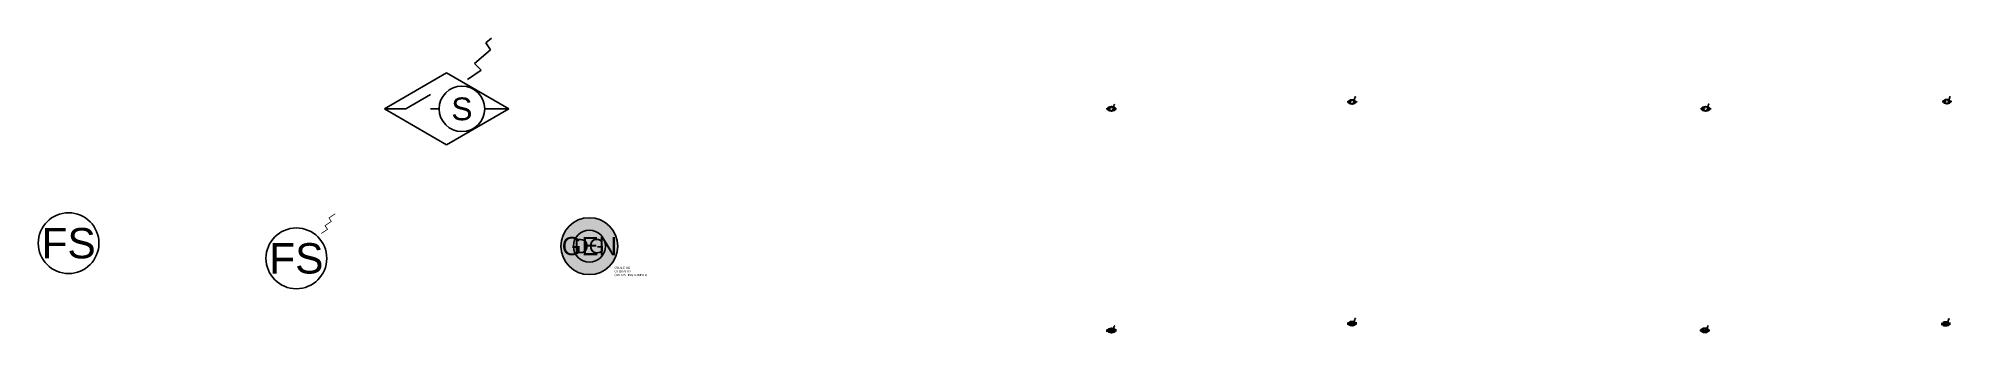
# Model space of a CAD drawing. Extents: x -14.5 to 35.9, y -2.3 to 5.5.
import ezdxf
from ezdxf.enums import TextEntityAlignment as Align

# ---------------------------------------------------------------- set-up
doc = ezdxf.new("R2010")
doc.units = 0
doc.header["$LTSCALE"] = 50
doc.header["$MEASUREMENT"] = 0
doc.linetypes.add('EESLU', pattern=[2, 1, 1])
doc.styles.get("Standard").update_dxf_attribs({"font": 'arial.ttf'})

# ---------------------------------------------------------------- blocks, each defined once
blk = doc.blocks.new('EEPGSL')
at = {"linetype": 'ByBlock', "transparency": 33554687}
h = blk.add_hatch(color=7, dxfattribs=at)
h.dxf.hatch_style = 1
h.paths.add_polyline_path([(0.0625, 0, 1), (-0.0625, 0, 1)])
at = {"linetype": 'ByBlock', "true_color": 0xb2b2b2, "transparency": 33554687}
h = blk.add_hatch(color=253, dxfattribs=at)
h.dxf.hatch_style = 1
h.paths.add_polyline_path([(0.0625, 0, 1), (-0.0625, 0, 1)])
at = {"color": 0, "linetype": 'ByBlock'}
blk.add_circle((0, 0), 0.0625, dxfattribs=at)
at = {"color": 0, "linetype": 'ByBlock', "insert": (0, 0), "char_height": 0.04, "attachment_point": 5}
blk.add_mtext_dynamic_manual_height_columns('\\pt0.04;GEN', width=13, gutter_width=2.5, heights=[0], dxfattribs=at)
at = {"color": 0, "linetype": 'EESLU', "flags": 1}
for tag, p in [('OBJECTID', (0.0553, -0.0497)), ('GLOBALID', (0.0553, -0.0577)), ('OPERATINGNUMBER', (0.0553, -0.0658))]:
    blk.add_attdef(tag, p, '', height=0.005, dxfattribs=at)
blk = doc.blocks.new('EESGSL')
at = {"color": 0, "linetype": 'ByBlock'}
blk.add_circle((0, 0), 0.0351, dxfattribs=at)
at = {"color": 0, "linetype": 'ByBlock', "insert": (0, 0), "char_height": 0.032, "attachment_point": 5}
blk.add_mtext_dynamic_manual_height_columns('DG', width=13, gutter_width=2.5, heights=[0], dxfattribs=at)
at = {"color": 0, "linetype": 'EESLU', "flags": 1}
for tag, p in [('OBJECTID', (0.0553, -0.0497)), ('GLOBALID', (0.0553, -0.0577)), ('OPERATINGNUMBER', (0.0553, -0.0658))]:
    blk.add_attdef(tag, p, '', height=0.005, dxfattribs=at)
blk = doc.blocks.new('EERCFS')
at = {"color": 0, "linetype": 'ByBlock'}
blk.add_circle((0, 0), 0.04, dxfattribs=at)
at = {"color": 0, "linetype": 'ByBlock', "lineweight": -2}
blk.add_text('FS', height=0.04, dxfattribs=at).set_placement((0, 0), align=Align.MIDDLE_CENTER)
at = {"color": 0, "linetype": 'EESLU', "flags": 1}
for tag, p in [('OBJECTID', (0.0453, -0.0447)), ('GLOBALID', (0.0453, -0.0527)), ('OPERATINGNUMBER', (0.0453, -0.0608))]:
    blk.add_attdef(tag, p, '', height=0.005, dxfattribs=at)
blk = doc.blocks.new('EERCFSS')
at = {"color": 0, "linetype": 'ByBlock', "const_width": 0.02}
blk.add_lwpolyline([(0.654, 0.654), (0.82, 0.765), (0.755, 0.862), (0.921, 0.973), (0.859, 1.066), (1.025, 1.177)], dxfattribs=at)
at = {"color": 0, "linetype": 'ByBlock'}
blk.add_circle((0, 0), 0.8, dxfattribs=at)
at = {"color": 0, "linetype": 'ByBlock', "lineweight": -2}
blk.add_text('FS', height=0.8, dxfattribs=at).set_placement((0, 0), align=Align.MIDDLE_CENTER)
at = {"color": 0, "linetype": 'EESLU', "flags": 1}
for tag, p in [('OBJECTID', (0.906, -0.894)), ('GLOBALID', (0.906, -1.055)), ('OPERATINGNUMBER', (0.906, -1.216))]:
    blk.add_attdef(tag, p, '', height=0.1, dxfattribs=at)
blk = doc.blocks.new('EESCMSECSUP')
at = {"color": 0, "linetype": 'EESLU'}
for p, q in [((0.061, 0.0996), (0.096, 0.1296)), ((0.086, 0.1446), (0.0985, 0.1549)), ((0.096, 0.1296), (0.086, 0.1446)), ((0.046, 0.0646), (0.076, 0.0846)), ((0.076, 0.0846), (0.061, 0.0996))]:
    blk.add_line(p, q, dxfattribs=at)
at = {"color": 0, "linetype": 'ByBlock', "lineweight": -2}
for p, q in [((0, 0.0788), (-0.1364, 0)), ((0, 0.0788), (-0.1364, 0)), ((0.1364, 0), (0, 0.0788)), ((0.1364, 0), (0, 0.0788)), ((0, -0.0788), (-0.1364, 0)), ((-0.1364, 0), (-0.0896, 0)), ((-0.0896, 0), (-0.0354, 0.0312)), ((-0.0354, 0), (-0.0329, 0)), ((-0.0165, 0), (-0.0354, 0)), ((0.1364, 0), (0, -0.0788)), ((0.1364, 0), (0.0835, 0))]:
    blk.add_line(p, q, dxfattribs=at)
at = {"color": 0, "linetype": 'ByBlock'}
blk.add_circle((0.0335, -0.0001), 0.05, dxfattribs=at)
at = {"color": 0, "linetype": 'ByBlock', "lineweight": -2}
blk.add_text('S', height=0.05, dxfattribs=at).set_placement((0.0335, -0.0001), align=Align.MIDDLE_CENTER)
at = {"color": 0, "linetype": 'EESLU', "flags": 1}
for tag, p in [('OBJECTID', (0.0788, -0.0448)), ('OPERATINGNUMBER', (0.0788, -0.0609)), ('GLOBALID', (0.0788, -0.0529))]:
    blk.add_attdef(tag, p, '', height=0.005, dxfattribs=at)
blk = doc.blocks.new('PPSCMSOCI')
at = {"color": 1, "linetype": 'ByBlock', "lineweight": -2}
for p, q in [((0.017, 0.061), (-0.089, 0)), ((0.017, 0.061), (-0.089, 0)), ((0.017, -0.061), (-0.089, 0)), ((-0.089, 0), (-0.036, 0)), ((0.123, 0), (0.017, 0.061)), ((0.123, 0), (0.017, 0.061)), ((0.123, 0), (0.017, -0.061)), ((0.123, 0), (0.082, 0))]:
    blk.add_line(p, q, dxfattribs=at)
at = {"color": 1, "linetype": 'ByBlock'}
for points in [[(-0.122, 0), (-0.036, 0)], [(0.071, 0), (0.157, 0)]]:
    blk.add_lwpolyline(points, dxfattribs=at)
at = {"color": 1, "linetype": 'EESLU'}
blk.add_lwpolyline([(0.064, 0.058), (0.087, 0.074), (0.076, 0.086), (0.103, 0.109), (0.095, 0.12), (0.105, 0.128)], dxfattribs=at)
at = {"color": 1, "linetype": 'ByBlock'}
blk.add_circle((0.017, 0), 0.0531, dxfattribs=at)
blk.add_ellipse((0.017, 0), major_axis=(-0.106, 0), ratio=0.57735, dxfattribs=at)
at = {"color": 1, "linetype": 'ByBlock', "lineweight": -2}
blk.add_text('S', height=0.0705, dxfattribs=at).set_placement((0.018, 0), align=Align.MIDDLE_CENTER)
blk = doc.blocks.new('EESCMSOCI')
at = {"color": 0, "linetype": 'ByBlock', "lineweight": -2}
for p, q in [((0, 0.06), (-0.103, 0)), ((0, 0.06), (-0.103, 0)), ((0, -0.06), (-0.103, 0)), ((-0.103, 0), (-0.052, 0)), ((0.103, 0), (0, 0.06)), ((0.103, 0), (0, 0.06)), ((0.103, 0), (0, -0.06)), ((0.103, 0), (0.063, 0))]:
    blk.add_line(p, q, dxfattribs=at)
at = {"color": 0, "linetype": 'ByBlock'}
for points in [[(-0.135, 0), (-0.052, 0)], [(0.052, 0), (0.135, 0)]]:
    blk.add_lwpolyline(points, dxfattribs=at)
at = {"color": 0, "linetype": 'EESLU'}
blk.add_lwpolyline([(0.045, 0.057), (0.068, 0.072), (0.057, 0.083), (0.083, 0.106), (0.076, 0.117), (0.085, 0.125)], dxfattribs=at)
at = {"color": 0, "linetype": 'ByBlock'}
blk.add_circle((0, 0), 0.0517, dxfattribs=at)
blk.add_ellipse((0, 0), major_axis=(-0.103, 0), ratio=0.57735, dxfattribs=at)
at = {"color": 0, "linetype": 'ByBlock', "lineweight": -2}
blk.add_text('S', height=0.0686, dxfattribs=at).set_placement((0, 0), align=Align.MIDDLE_CENTER)
blk = doc.blocks.new('EESCMSOCIFL')
at = {"linetype": 'ByBlock', "transparency": 33554687}
h = blk.add_hatch(color=0, dxfattribs=at)
h.dxf.hatch_style = 1
h.paths.add_polyline_path([(0.088, 0.133), (0.076, 0.133), (0.076, 0.121), (0.088, 0.121)])
at = {"color": 0, "linetype": 'ByBlock', "lineweight": -2}
for p, q in [((0, 0.058), (-0.1, 0)), ((0, 0.058), (-0.1, 0)), ((0, -0.058), (-0.1, 0)), ((-0.1, 0), (-0.05, 0)), ((0.1, 0), (0, 0.058)), ((0.1, 0), (0, 0.058)), ((0.1, 0), (0, -0.058)), ((0.1, 0), (0.061, 0))]:
    blk.add_line(p, q, dxfattribs=at)
at = {"color": 0, "linetype": 'ByBlock'}
for points in [[(-0.131, 0), (-0.05, 0)], [(0.05, 0), (0.131, 0)]]:
    blk.add_lwpolyline(points, dxfattribs=at)
at = {"color": 0, "linetype": 'EESLU'}
blk.add_lwpolyline([(0.044, 0.055), (0.066, 0.07), (0.055, 0.08), (0.08, 0.102), (0.073, 0.113), (0.082, 0.121)], dxfattribs=at)
at = {"color": 0, "linetype": 'ByBlock'}
blk.add_lwpolyline([(0.088, 0.121), (0.088, 0.133), (0.076, 0.133), (0.076, 0.121)], close=True, dxfattribs=at)
blk.add_circle((0, 0), 0.05, dxfattribs=at)
blk.add_ellipse((0, 0), major_axis=(-0.0998, 0), ratio=0.57735, dxfattribs=at)
at = {"color": 0, "linetype": 'ByBlock', "lineweight": -2}
blk.add_text('S', height=0.0664, dxfattribs=at).set_placement((0, 0), align=Align.MIDDLE_CENTER)
blk = doc.blocks.new('PPSCMSOCIFL')
at = {"linetype": 'ByBlock', "transparency": 33554687}
h = blk.add_hatch(color=1, dxfattribs=at)
h.dxf.hatch_style = 1
h.paths.add_polyline_path([(0.118, 0.138), (0.107, 0.138), (0.107, 0.127), (0.118, 0.127)])
at = {"color": 1, "linetype": 'ByBlock', "lineweight": -2}
for p, q in [((0.033, 0.065), (-0.063, 0.01)), ((0.033, 0.065), (-0.063, 0.01)), ((0.033, -0.046), (-0.063, 0.01)), ((-0.063, 0.01), (-0.015, 0.01)), ((0.129, 0.01), (0.033, 0.065)), ((0.129, 0.01), (0.033, 0.065)), ((0.129, 0.01), (0.033, -0.046)), ((0.129, 0.01), (0.092, 0.01))]:
    blk.add_line(p, q, dxfattribs=at)
at = {"color": 1, "linetype": 'ByBlock'}
for points in [[(-0.093, 0.01), (-0.015, 0.01)], [(0.081, 0.01), (0.16, 0.01)]]:
    blk.add_lwpolyline(points, dxfattribs=at)
at = {"color": 1, "linetype": 'EESLU'}
blk.add_lwpolyline([(0.075, 0.063), (0.097, 0.077), (0.086, 0.088), (0.111, 0.109), (0.104, 0.119), (0.112, 0.127)], dxfattribs=at)
at = {"color": 1, "linetype": 'ByBlock'}
blk.add_lwpolyline([(0.118, 0.127), (0.118, 0.138), (0.107, 0.138), (0.107, 0.127)], close=True, dxfattribs=at)
blk.add_circle((0.033, 0.01), 0.0482, dxfattribs=at)
blk.add_ellipse((0.033, 0.01), major_axis=(-0.0963, 0), ratio=0.57735, dxfattribs=at)
at = {"color": 1, "linetype": 'ByBlock', "lineweight": -2}
blk.add_text('S', height=0.064, dxfattribs=at).set_placement((0.033, 0.01), align=Align.MIDDLE_CENTER)
blk = doc.blocks.new('EESCMSOCO')
at = {"linetype": 'ByBlock', "transparency": 33554687}
h = blk.add_hatch(color=0, dxfattribs=at)
h.dxf.hatch_style = 1
h.paths.add_polyline_path([(0.043, 0), (0.02, 0.013), (0.02, -0.013)])
h = blk.add_hatch(color=0, dxfattribs=at)
h.dxf.hatch_style = 1
h.paths.add_polyline_path([(0.043, 0), (0.065, 0.013), (0.065, -0.013)])
at = {"color": 0, "linetype": 'ByBlock', "lineweight": -2}
for p, q in [((0.043, 0.06), (-0.062, 0)), ((0.043, 0.06), (-0.062, 0)), ((0.147, 0), (0.043, 0.06)), ((0.147, 0), (0.043, 0.06)), ((0.043, -0.06), (-0.062, 0)), ((0.147, 0), (0.043, -0.06))]:
    blk.add_line(p, q, dxfattribs=at)
at = {"color": 0, "linetype": 'ByBlock', "lineweight": 35}
for points in [[(0.043, 0), (0.02, -0.013), (0.02, 0.013)], [(0.043, 0), (0.065, -0.013), (0.065, 0.013)]]:
    blk.add_lwpolyline(points, close=True, dxfattribs=at)
at = {"color": 0, "linetype": 'EESLU'}
blk.add_lwpolyline([(0.088, 0.057), (0.111, 0.073), (0.1, 0.084), (0.126, 0.107), (0.119, 0.118), (0.128, 0.126)], dxfattribs=at)
at = {"color": 0, "linetype": 'ByBlock', "lineweight": 35}
for points in [[(-0.092, 0), (0.02, 0)], [(0.177, 0), (0.065, 0)]]:
    blk.add_lwpolyline(points, dxfattribs=at)
at = {"color": 0, "linetype": 'ByBlock'}
blk.add_circle((0.043, 0), 0.0522, dxfattribs=at)
blk.add_ellipse((0.043, 0), major_axis=(-0.104, 0), ratio=0.57735, dxfattribs=at)
blk = doc.blocks.new('EESCMSOCOFL')
at = {"linetype": 'ByBlock', "transparency": 33554687}
h = blk.add_hatch(color=0, dxfattribs=at)
h.dxf.hatch_style = 1
h.paths.add_polyline_path([(0.043, 0), (0.021, 0.013), (0.021, -0.013)])
h.paths.add_polyline_path([(0.064, 0.013), (0.043, 0), (0.064, -0.013)])
h = blk.add_hatch(color=0, dxfattribs=at)
h.dxf.hatch_style = 1
h.paths.add_polyline_path([(0.132, 0.134), (0.119, 0.134), (0.119, 0.122), (0.132, 0.122)])
at = {"color": 0, "linetype": 'ByBlock', "lineweight": -2}
for p, q in [((0.043, 0.058), (-0.058, 0)), ((0.043, 0.058), (-0.058, 0)), ((0.043, -0.058), (-0.058, 0)), ((0.143, 0), (0.043, 0.058)), ((0.143, 0), (0.043, 0.058)), ((0.143, 0), (0.043, -0.058))]:
    blk.add_line(p, q, dxfattribs=at)
at = {"color": 0, "linetype": 'ByBlock', "lineweight": 35}
for points in [[(-0.087, 0), (0.021, 0)], [(0.172, 0), (0.064, 0)]]:
    blk.add_lwpolyline(points, dxfattribs=at)
for points in [[(0.043, 0), (0.021, -0.013), (0.021, 0.013)], [(0.043, 0), (0.064, -0.013), (0.064, 0.013)]]:
    blk.add_lwpolyline(points, close=True, dxfattribs=at)
at = {"color": 0, "linetype": 'EESLU'}
blk.add_lwpolyline([(0.087, 0.055), (0.109, 0.07), (0.098, 0.081), (0.124, 0.103), (0.116, 0.115), (0.126, 0.122)], dxfattribs=at)
at = {"color": 0, "linetype": 'ByBlock'}
blk.add_lwpolyline([(0.132, 0.122), (0.132, 0.134), (0.119, 0.134), (0.119, 0.122)], close=True, dxfattribs=at)
blk.add_circle((0.043, 0), 0.0505, dxfattribs=at)
blk.add_ellipse((0.043, 0), major_axis=(-0.101, 0), ratio=0.57735, dxfattribs=at)
blk = doc.blocks.new('PPSCMSOCO')
at = {"linetype": 'ByBlock', "transparency": 33554687}
h = blk.add_hatch(color=1, dxfattribs=at)
h.dxf.hatch_style = 1
h.paths.add_polyline_path([(0.017, 0.015), (0.017, -0.011), (0.039, 0.002)])
h = blk.add_hatch(color=1, dxfattribs=at)
h.dxf.hatch_style = 1
h.paths.add_polyline_path([(0.061, 0.015), (0.039, 0.002), (0.061, -0.011)])
at = {"color": 1, "linetype": 'ByBlock', "lineweight": -2}
for p, q in [((0.039, 0.061), (-0.064, 0.002)), ((0.039, 0.061), (-0.064, 0.002)), ((0.039, -0.058), (-0.064, 0.002)), ((-0.064, 0.002), (-0.013, 0.002)), ((0.142, 0.002), (0.039, 0.061)), ((0.142, 0.002), (0.039, 0.061)), ((0.142, 0.002), (0.039, -0.058))]:
    blk.add_line(p, q, dxfattribs=at)
at = {"color": 1, "linetype": 'ByBlock', "lineweight": 25}
for points in [[(-0.094, 0.002), (0.017, 0.002)], [(0.172, 0.002), (0.061, 0.002)]]:
    blk.add_lwpolyline(points, dxfattribs=at)
for points in [[(0.039, 0.002), (0.017, -0.011), (0.017, 0.015)], [(0.039, 0.002), (0.061, -0.011), (0.061, 0.015)]]:
    blk.add_lwpolyline(points, close=True, dxfattribs=at)
at = {"color": 1, "linetype": 'EESLU'}
blk.add_lwpolyline([(0.084, 0.058), (0.107, 0.073), (0.096, 0.085), (0.122, 0.107), (0.114, 0.119), (0.124, 0.127)], dxfattribs=at)
at = {"color": 1, "linetype": 'ByBlock'}
blk.add_circle((0.039, 0.002), 0.0516, dxfattribs=at)
blk.add_ellipse((0.039, 0.002), major_axis=(-0.103, 0), ratio=0.57735, dxfattribs=at)
blk = doc.blocks.new('PPSCMSOCOFL')
at = {"linetype": 'ByBlock', "transparency": 33554687}
h = blk.add_hatch(color=1, dxfattribs=at)
h.dxf.hatch_style = 1
h.paths.add_polyline_path([(-0.04, -0.006), (-0.06, 0.006), (-0.06, -0.018)])
h = blk.add_hatch(color=1, dxfattribs=at)
h.dxf.hatch_style = 1
h.paths.add_polyline_path([(-0.04, -0.006), (-0.019, 0.006), (-0.019, -0.018)])
h = blk.add_hatch(color=1, dxfattribs=at)
h.dxf.hatch_style = 1
h.paths.add_polyline_path([(0.046, 0.123), (0.034, 0.123), (0.034, 0.111), (0.046, 0.111)])
at = {"color": 1, "linetype": 'ByBlock', "lineweight": -2}
for p, q in [((-0.04, 0.05), (-0.136, -0.006)), ((-0.04, 0.05), (-0.136, -0.006)), ((0.057, -0.006), (-0.04, 0.05)), ((0.057, -0.006), (-0.04, 0.05)), ((-0.04, -0.062), (-0.136, -0.006)), ((-0.136, -0.006), (-0.088, -0.006)), ((0.057, -0.006), (-0.04, -0.062))]:
    blk.add_line(p, q, dxfattribs=at)
at = {"color": 1, "linetype": 'ByBlock', "lineweight": 35}
for points in [[(-0.04, -0.006), (-0.06, -0.018), (-0.06, 0.006)], [(-0.04, -0.006), (-0.019, -0.018), (-0.019, 0.006)]]:
    blk.add_lwpolyline(points, close=True, dxfattribs=at)
at = {"color": 1, "linetype": 'EESLU'}
blk.add_lwpolyline([(0.003, 0.047), (0.024, 0.061), (0.014, 0.072), (0.038, 0.093), (0.031, 0.104), (0.04, 0.111)], dxfattribs=at)
at = {"color": 1, "linetype": 'ByBlock'}
blk.add_lwpolyline([(0.046, 0.111), (0.046, 0.123), (0.034, 0.123), (0.034, 0.111)], close=True, dxfattribs=at)
at = {"color": 1, "linetype": 'ByBlock', "lineweight": 35}
for points in [[(-0.164, -0.006), (-0.06, -0.006)], [(0.085, -0.006), (-0.019, -0.006)]]:
    blk.add_lwpolyline(points, dxfattribs=at)
at = {"color": 1, "linetype": 'ByBlock'}
blk.add_circle((-0.04, -0.006), 0.0485, dxfattribs=at)
blk.add_ellipse((-0.04, -0.006), major_axis=(-0.0968, 0), ratio=0.57735, dxfattribs=at)

msp = doc.modelspace()

# ---------------------------------------------------------------- hatches: boundary and pattern name
at = {"linetype": 'ByBlock', "transparency": 33554687}
h = msp.add_hatch(color=7, dxfattribs=at)
h.dxf.hatch_style = 1
h.paths.add_polyline_path([(0.75, 0, 1), (-0.75, 0, 1)])
at = {"linetype": 'ByBlock', "true_color": 0xb2b2b2, "transparency": 33554687}
h = msp.add_hatch(color=253, dxfattribs=at)
h.dxf.hatch_style = 1
h.paths.add_polyline_path([(0.75, 0, 1), (-0.75, 0, 1)])
at = {"linetype": 'ByBlock', "transparency": 33554687}
h = msp.add_hatch(color=7, dxfattribs=at)
h.dxf.hatch_style = 1
h.paths.add_polyline_path([(0.75, 0, 1), (-0.75, 0, 1)])
at = {"linetype": 'ByBlock', "true_color": 0xb2b2b2, "transparency": 33554687}
h = msp.add_hatch(color=253, dxfattribs=at)
h.dxf.hatch_style = 1
h.paths.add_polyline_path([(0.75, 0, 1), (-0.75, 0, 1)])

# ---------------------------------------------------------------- linework, layer by layer
at = {"color": 0, "linetype": 'ByBlock'}
msp.add_circle((0, 0), 0.75, dxfattribs=at)
msp.add_circle((0, 0), 0.75, dxfattribs=at)

# ---------------------------------------------------------------- block references
for name, p, xscale, yscale, zscale in [('EESCMSECSUP', (-3.76, 3.62), 12, 12, 12), ('EERCFS', (-13.72, 0.08), 20, 20, 20), ('EEPGSL', (0, 0), 12, 12, 12), ('EEPGSL', (0, 0), 12, 12, 12), ('EESGSL', (0, 0), 12, 12, 12), ('EESGSL', (0, 0), 12, 12, 12)]:
    msp.add_blockref(name, p, dxfattribs=dict(at, xscale=xscale, yscale=yscale, zscale=zscale))
for name, p in [('EESCMSOCI', (13.755, 3.62)), ('EESCMSOCIFL', (20.095, 3.8)), ('PPSCMSOCI', (29.395, 3.62)), ('PPSCMSOCIFL', (35.735, 3.8)), ('EERCFSS', (-7.72, -0.32)), ('EESCMSOCOFL', (20.052, -2.04)), ('PPSCMSOCOFL', (35.777, -2.04)), ('EESCMSOCO', (13.712, -2.22)), ('PPSCMSOCO', (29.352, -2.22))]:
    msp.add_blockref(name, p, dxfattribs=at)

# ---------------------------------------------------------------- texts
at = {"color": 0, "linetype": 'ByBlock', "insert": (0, 0), "char_height": 0.48, "attachment_point": 5}
msp.add_mtext_dynamic_manual_height_columns('\\pt0.48;GEN', width=13, gutter_width=2.5, heights=[0], dxfattribs=at)
msp.add_mtext_dynamic_manual_height_columns('\\pt0.48;GEN', width=13, gutter_width=2.5, heights=[0], dxfattribs=at)
at = {"color": 0, "linetype": 'EESLU', "flags": 1}
for tag, p in [('OBJECTID', (0.664, -0.597)), ('OBJECTID', (0.664, -0.597)), ('GLOBALID', (0.664, -0.693)), ('GLOBALID', (0.664, -0.693)), ('OPERATINGNUMBER', (0.664, -0.789)), ('OPERATINGNUMBER', (0.664, -0.789))]:
    msp.add_attdef(tag, p, '', height=0.06, dxfattribs=at)

doc.saveas('drawing.dxf')
